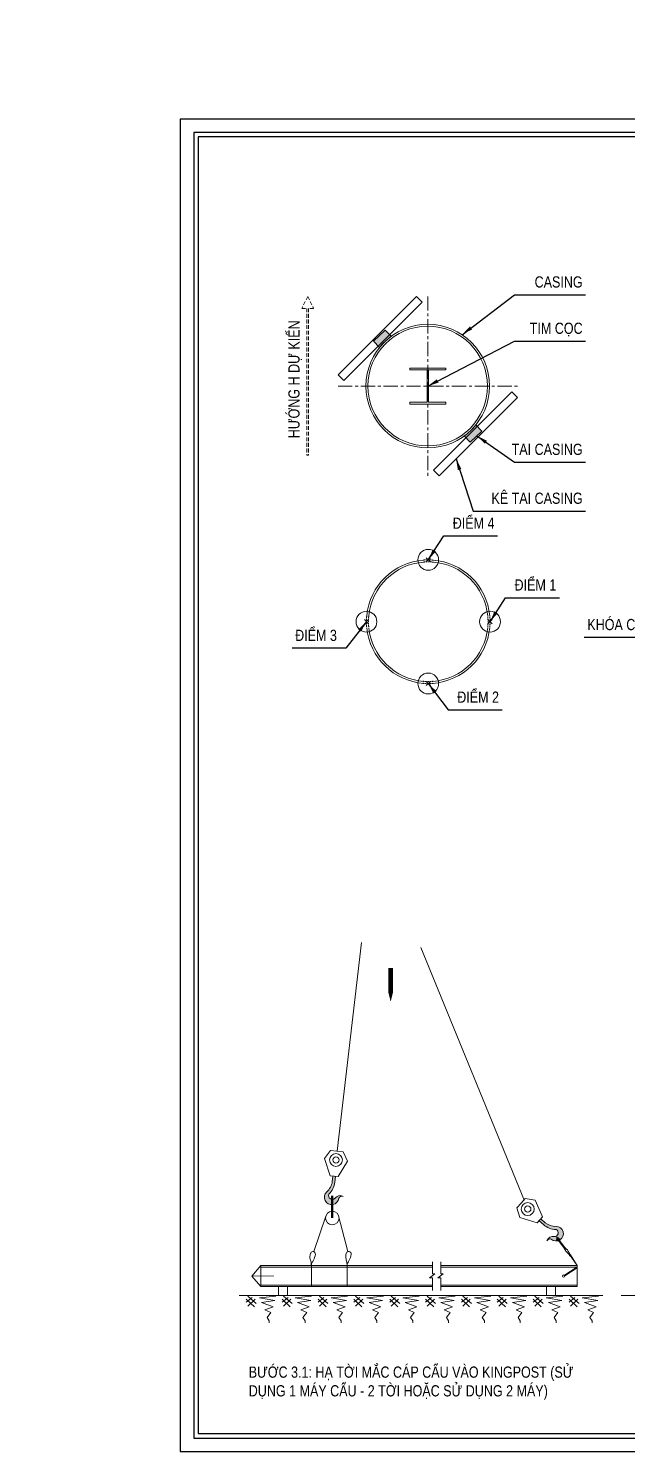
# Model space of a CAD drawing. Header units: millimetres. Extents: x -376071 to 28028791, y -269234 to 29325.
# Drawn here: x 476207 to 489571, y -148882 to -117163 of the extents above; entities that cross this region are included whole.
import ezdxf
from ezdxf.enums import TextEntityAlignment as Align

# ---------------------------------------------------------------- set-up
doc = ezdxf.new("R2010")
doc.units = ezdxf.units.MM
doc.header["$LTSCALE"] = 100
doc.set_wipeout_variables(frame=1)
for name, pattern in [('CENTER', [50.8, 31.75, -6.35, 6.35, -6.35]), ('CONTINOUS', [0]), ('HIDDEN', [0.375, 0.25, -0.125])]:
    doc.linetypes.add(name, pattern=pattern)
for name, color, linetype in [('01. TEXT NOI DUNG', 7, 'Continuous'), ('01. TEXT TIEU DE', 7, 'Continuous'), ('A-TEXT', 7, 'Continuous')]:
    doc.layers.add(name, color=color, linetype=linetype)
for name, color, linetype, lineweight in [('02. leader', 8, 'CONTINOUS', 5), ('02. NET BAO', 7, 'CONTINOUS', 13), ('02. Net dam', 7, 'CONTINOUS', 13), ('02. Net dut', 8, 'HIDDEN', 0), ('02. net manh', 8, 'CONTINOUS', 0), ('02. Net truc', 8, 'CENTER', 0)]:
    doc.layers.add(name, color=color, linetype=linetype, lineweight=lineweight)
doc.styles.add('Arial 0.8', font='arial_0.ttf', dxfattribs={"width": 0.8, "height": 250})
doc.dimstyles.new('KT1', dxfattribs={"dimtxt": 250, "dimasz": 1000, "dimexe": 100, "dimexo": 100, "dimgap": 50, "dimtad": 1, "dimdec": 0, "dimzin": 2, "dimdsep": 46, "dimtxsty": 'Standard', "dimblk2": 'OBLIQUE', "dimcen": 0.09, "dimdle": 100, "dimclrt": 2, "dimadec": 0, "dimazin": 0, "dimtfac": 1, "dimtdec": 0, "dimtofl": 0, "dimtmove": 0, "dimatfit": 3, "dimfxl": 1, "dimtolj": 1, "dimtzin": 2, "dimarcsym": 0})

# ---------------------------------------------------------------- blocks, each defined once
blk = doc.blocks.new('gagsggs')
at = {"lineweight": 0}
blk.add_wipeout([(1274802, -391589), (1276751, -389640), (1276892, -389781), (1274943, -391731)], dxfattribs=at).dxf.layer = '02. Net dam'
at = {"layer": '02. Net dam'}
blk.add_lwpolyline([(1276751, -389640), (1276892, -389781), (1274943, -391731), (1274802, -391589)], close=True, dxfattribs=at)
blk = doc.blocks.new('sgjkskljgs')
at = {"layer": '02. Net dam'}
for p, q in [((1270835, -391902), (1272035, -391902)), ((1270835, -391962), (1270835, -391902)), ((1270835, -391962), (1271415, -391962)), ((1271415, -391962), (1271415, -393042)), ((1271455, -391962), (1272035, -391962)), ((1271455, -391962), (1271455, -393042)), ((1272035, -391902), (1272035, -391962)), ((1271415, -393042), (1270835, -393042)), ((1270835, -393102), (1270835, -393042)), ((1272035, -393102), (1270835, -393102)), ((1272035, -393042), (1271455, -393042)), ((1272035, -393042), (1272035, -393102))]:
    blk.add_line(p, q, dxfattribs=at)
at = {"layer": '02. net manh'}
for p, q in [((1271435, -392394), (1271435, -392610)), ((1271335, -392502), (1271535, -392502))]:
    blk.add_line(p, q, dxfattribs=at)
blk = doc.blocks.new('gøgwgwg')
at = {"layer": '02. Net dut', "ltscale": 5}
for p, q in [((1270915, -387538), (1270718, -387935)), ((1270915, -387538), (1271111, -387935)), ((1270718, -387935), (1270886, -387935)), ((1270886, -387935), (1270886, -392839)), ((1271111, -387935), (1270943, -387935)), ((1270943, -387935), (1270943, -392839)), ((1270886, -392839), (1270943, -392839))]:
    blk.add_line(p, q, dxfattribs=at)
blk = doc.blocks.new('jdhssdhhgsg')
at = {"layer": '02. net manh'}
for p, q in [((1275082, -387598), (1275223, -387457)), ((1275223, -387598), (1275082, -387457))]:
    blk.add_line(p, q, dxfattribs=at)
blk = doc.blocks.new('gsngskngksngsk')
at = {"layer": '02. Net dam', "color": 7}
for radius, start, end in [(2067, 94.1611, 174.448), (2000, 94.3012, 174.2608), (2067, 5.552, 85.8389), (2000, 5.7392, 85.6988), (2067, 185.552, 265.8389), (2000, 185.7392, 265.6988), (2000, 274.3012, 354.2608), (2067, 274.1611, 354.448)]:
    blk.add_arc((1286978, -390533), radius, start, end, dxfattribs=at)
at = {"layer": '02. Net dut', "ltscale": 2}
for radius, start, end in [(2067, 85.0087, 95.0123), (2000, 84.8406, 95.1811), (2067, 174.9877, 184.9913), (2000, 174.8189, 185.1594), (2000, 354.8406, 5.1811), (2067, 355.0087, 5.0123), (2000, 264.8189, 275.1594), (2067, 264.9877, 274.9913)]:
    blk.add_arc((1286978, -390533), radius, start, end, dxfattribs=at)
blk = doc.blocks.new('_OBLIQUE')
at = {"color": 0, "linetype": 'ByBlock'}
blk.add_line((-0.5, -0.5), (0.5, 0.5), dxfattribs=at)
blk = doc.blocks.new('*U233')
at = {"lineweight": 0}
blk.add_circle((-300, 235), 25, dxfattribs=at)
at = {"layer": '02. Net dam', "lineweight": 0}
for q in [(-7060, 470), (-7060, 0)]:
    blk.add_line((-7260, 235), q, dxfattribs=at)
for points in [[(-3230, 0), (-7060, 0), (-7060, 470), (-3230, 470)], [(-3045, 470), (0, 470), (0, 0), (-3045, 0)]]:
    blk.add_lwpolyline(points, dxfattribs=at)
at = {"layer": '02. net manh', "lineweight": 0}
for points in [[(-3230, 35), (-7060, 35), (-7060, 435), (-3230, 435)], [(-3045, 435), (0, 435), (0, 35), (-3045, 35)]]:
    blk.add_lwpolyline(points, dxfattribs=at)
at = {"layer": '02. net manh', "color": 8}
for points in [[(-3230, -89), (-3230, 197), (-3293, 197), (-3176, 286), (-3230, 286), (-3230, 556)], [(-3045, -89), (-3045, 197), (-3107, 197), (-2991, 286), (-3045, 286), (-3045, 556)]]:
    blk.add_lwpolyline(points, dxfattribs=at)
at = {"layer": '02. net manh', "lineweight": 0, "const_width": 16}
blk.add_lwpolyline([(-7260, 235), (-6760, 235)], dxfattribs=at)
blk = doc.blocks.new('*U228')
at = {"layer": '02. net manh'}
for p, q in [((-198, 264), (-329, 166)), ((-132, 232), (-296, 75)), ((329, 296), (-37, 262)), ((-37, 262), (309, 199)), ((309, 199), (12, 158)), ((12, 158), (274, 61)), ((274, 61), (88, -8)), ((88, -8), (219, -70)), ((219, -70), (136, -180)), ((136, -180), (184, -256)), ((184, -256), (184, -297))]:
    blk.add_line(p, q, dxfattribs=at)
for points in [[(-148, 59), (-329, 232)], [(-107, 133), (-296, 297)]]:
    blk.add_lwpolyline(points, dxfattribs=at)
blk = doc.blocks.new('*U229')
at = {"color": 0, "linetype": 'ByBlock', "lineweight": -2, "transparency": 16777216}
for p in [(-7200, 0), (-6400, 0), (-5600, 0), (-4800, 0), (-4000, 0), (-3200, 0), (-2400, 0), (-1600, 0), (-800, 0), (0, 0)]:
    blk.add_blockref('*U228', p, dxfattribs=at)
blk = doc.blocks.new('*U231')
at = {"layer": '02. net manh'}
h = blk.add_hatch(dxfattribs=at)
h.set_pattern_fill('ANSI37', color=256, scale=1.08, angle=48.4037, style=0)
h.set_pattern_definition([(93.40370006, (17193.22033, -44365.72529), (-0.13476185945, -0.0080150631), []), (183.40370006, (17193.22033, -44365.72529), (0.0080150631, -0.13476185945), [])])
h.paths.add_polyline_path([(3182, -6377, 0.413975), (3020, -6215, -0.167509), (2775, -6132), (2678, -6045), (2659, -6067), (2641, -6086), (2739, -6173, 0.166919), (3019, -6284, -0.37486), (3061, -6384)])
h.paths.add_polyline_path([(3061, -6384, -0.325623), (2982, -6442, 0.383868), (2816, -6534, -0.345642), (2912, -6499, 0.646507), (3182, -6377)])
at = {"lineweight": 0}
blk.add_line((0, 0), (2312, -5644), dxfattribs=at)
at = {"layer": '02. NET BAO'}
for centre, radius, start, end in [((3040, -5821), 464, 229.4488, 267.3543), ((3018, -5818), 397, 232.2319, 270.0482), ((3020, -6377), 162, 228.4037, 90.4284), ((2982, -6359), 83.1, 269.7442, 64.086), ((2950, -6580), 142, 77.1254, 161.1261), ((2887, -6577), 82.6, 72.2206, 148.4899)]:
    blk.add_arc(centre, radius, start, end, dxfattribs=at)
at = {"lineweight": 0}
blk.add_wipeout([(2214, -6018), (2146, -5801), (2333, -5590), (2557, -5632), (2717, -6001), (2599, -6134)], dxfattribs=at)
for p, q in [((2146, -5801), (2239, -5695)), ((2333, -5590), (2239, -5695)), ((2333, -5590), (2557, -5632)), ((2557, -5632), (2717, -6001)), ((2146, -5801), (2214, -6018)), ((2214, -6018), (2599, -6134)), ((2717, -6001), (2658, -6067)), ((2599, -6134), (2658, -6067))]:
    blk.add_line(p, q, dxfattribs=at)
at = {"layer": '02. NET BAO'}
for p, q in [((2739, -6173), (2641, -6086)), ((2775, -6132), (2678, -6045))]:
    blk.add_line(p, q, dxfattribs=at)
at = {"layer": '02. net manh'}
for radius in [144, 70.9]:
    blk.add_circle((2388, -5827), radius, dxfattribs=at)
blk = doc.blocks.new('*U234')
at = {"layer": '02. net manh'}
h = blk.add_hatch(dxfattribs=at)
h.set_pattern_fill('ANSI37', color=256, scale=1.08, angle=6.1622, style=0)
h.set_pattern_definition([(51.16218033, (-14381.09397, -43330.16089), (-0.10515476538, 0.0846609433), []), (141.16218033, (-14381.09397, -43330.16089), (-0.0846609433, -0.10515476538), [])])
h.paths.add_polyline_path([(784, -5788, 0.413975), (774, -5558, -0.167509), (648, -5332), (634, -5203), (605, -5206), (579, -5209), (593, -5338, 0.166919), (726, -5609, -0.37486), (690, -5712)])
h.paths.add_polyline_path([(690, -5712, -0.325623), (593, -5701, 0.383868), (408, -5658, -0.345642), (503, -5696, 0.646507), (784, -5788)])
at = {"lineweight": 0}
blk.add_line((0, 0), (543, -4649), dxfattribs=at)
at = {"layer": '02. NET BAO'}
for centre, radius, start, end in [((1053, -5280), 464, 187.2073, 225.1128), ((1039, -5263), 397, 189.9904, 227.8067), ((477, -5782), 142, 34.8838, 118.8846), ((431, -5737), 82.6, 29.9791, 106.2484), ((664, -5678), 162, 186.1622, 48.1869), ((649, -5639), 83.1, 227.5026, 21.8445)]:
    blk.add_arc(centre, radius, start, end, dxfattribs=at)
at = {"lineweight": 0}
blk.add_wipeout([(309, -4871), (404, -4664), (685, -4634), (822, -4815), (693, -5196), (516, -5215)], dxfattribs=at)
for p, q in [((404, -4664), (309, -4871)), ((404, -4664), (544, -4649)), ((685, -4634), (544, -4649)), ((685, -4634), (822, -4815)), ((309, -4871), (516, -5215)), ((822, -4815), (693, -5196)), ((516, -5215), (605, -5206)), ((693, -5196), (605, -5206))]:
    blk.add_line(p, q, dxfattribs=at)
at = {"layer": '02. NET BAO'}
for p, q in [((593, -5338), (579, -5209)), ((648, -5332), (634, -5203))]:
    blk.add_line(p, q, dxfattribs=at)
at = {"layer": '02. net manh'}
for radius in [144, 70.9]:
    blk.add_circle((566, -4846), radius, dxfattribs=at)
blk = doc.blocks.new('Khung A3 COR3')
at = {"ltscale": 2000}
for points in [[(420, 0), (420, 297), (0, 297), (0, 0)], [(417, 3), (417, 294), (3, 294), (3, 3)], [(365, 4), (365, 293), (4, 293), (4, 4)]]:
    blk.add_lwpolyline(points, close=True, dxfattribs=at)
at = {"style": 'Arial 0.8', "width": 0.8}
blk.add_attdef('TENBANVE_001', (387.9, 33.5), '', height=2.5, dxfattribs=at)
blk.add_attdef('SOHIEU', text='', height=2.5, dxfattribs=at).set_placement((391, 7.25), align=Align.MIDDLE_CENTER)

msp = doc.modelspace()

# ---------------------------------------------------------------- linework, layer by layer
at = {"layer": '02. Net dam', "lineweight": 0}
for p, q in [((482839.8, -143637.1), (482575, -144425.1, 170.1)), ((483126.6, -143629.1), (483335, -144422.6, 170.1))]:
    msp.add_line(p, q, dxfattribs=at)
at = {"layer": '02. Net dam'}
for p, q in [((482517.7, -144735.6, 1932.4), (482518, -145206.8, -528.7)), ((483315.2, -144735.6, 1051.3), (483315.6, -145206.8, -1409.8)), ((480907.8, -145406.8, -528.7), (489020.8, -145406.7, -528.7)), ((489425.3, -145406.8, -528.7), (497530.6, -145406.7, -528.7))]:
    msp.add_line(p, q, dxfattribs=at)
at = {"layer": '02. Net dam', "lineweight": 0}
msp.add_lwpolyline([(484286.7, -138104, 100, 100, 0), (484286.7, -138354, 250, 0, 0), (484286.7, -138854, 0, 0, 0)], format="xyseb", dxfattribs=at)
at = {"layer": '02. Net dam', "lineweight": 0, "elevation": -528.7}
for points in [[(481787.8, -145406.8), (481987.8, -145406.8), (481987.8, -145206.8), (481787.8, -145206.8)], [(487762.7, -145406.8), (487962.7, -145406.8), (487962.7, -145206.8), (487762.7, -145206.8)]]:
    msp.add_lwpolyline(points, close=True, dxfattribs=at)
at = {"layer": '02. Net dam', "color": 7}
for radius in [1378.2, 1333.4]:
    msp.add_circle((485113.8, -125134, -528.7), radius, dxfattribs=at)
at = {"layer": '02. Net dam'}
for points in [[(482517.7, -144735.3, 170.1), (482517.9, -144700.9, 170.1), (482513.3, -144655.9, 170.1), (482473.4, -144557.4, 170.1), (482490.4, -144404, 170.1), (482651, -144441.6, 170.1), (482564.6, -144613.9, 170.1), (482536.1, -144676.6, 170.1), (482514.8, -144700.2, 170.1), (482521.3, -144701.9, 170.1), (482513.2, -144705.2, 170.1), (482525.1, -144708.9, 170.1), (482512.1, -144711.7, 170.1), (482527.4, -144718.5, 170.1), (482506.5, -144725.4, 170.1), (482518, -144736.8, 170.1), (482527, -144745.6, 170.1)], [(483315.2, -144735.3, 170.1), (483315.4, -144700.9, 170.1), (483310.8, -144655.9, 170.1), (483271, -144557.4, 170.1), (483287.9, -144404, 170.1), (483448.6, -144441.6, 170.1), (483362.1, -144613.9, 170.1), (483333.6, -144676.6, 170.1), (483312.3, -144700.2, 170.1), (483318.8, -144701.9, 170.1), (483310.8, -144705.2, 170.1), (483322.6, -144708.9, 170.1), (483309.6, -144711.7, 170.1), (483325, -144718.5, 170.1), (483304, -144725.4, 170.1), (483315.6, -144736.8, 170.1), (483324.6, -144745.6, 170.1)]]:
    msp.add_open_spline(points, degree=3, knots=[462.0823533, 462.0823533, 462.0823533, 462.0823533, 565.8686405, 601.7873053, 791.5287042, 822.6334374, 1040.5353474, 1103.3669328, 1107.1598589, 1110.5202687, 1114.0394488, 1120.2318469, 1124.9773629, 1133.7702853, 1140.8208708, 1165.8695943, 1165.8695943, 1165.8695943, 1165.8695943], dxfattribs=at)
at = {"layer": '02. net manh'}
for p, q in [((488164.5, -144364, -528.7), (488161.5, -144366.3, -528.7)), ((488165.2, -144371.1, -528.7), (488161.5, -144366.3, -528.7)), ((488162.7, -144361.6, -528.7), (488170, -144371.2, -528.7)), ((488168.2, -144368.8, -528.7), (488165.2, -144371.1, -528.7)), ((488172.9, -144368.9, -528.7), (488170, -144371.2, -528.7)), ((488173.2, -144375.3, -528.7), (488170.2, -144377.6, -528.7)), ((488173.8, -144382.4, -528.7), (488170.2, -144377.6, -528.7)), ((488174.3, -144370.6, -528.7), (488171.3, -144372.9, -528.7)), ((488171.3, -144372.9, -528.7), (488178.7, -144382.5, -528.7)), ((488177.9, -144371.7, -528.7), (488172.9, -144365.2, -528.7)), ((488176.9, -144380.1, -528.7), (488173.8, -144382.4, -528.7)), ((488174.3, -144370.6, -528.7), (488181.6, -144380.2, -528.7)), ((488181.6, -144380.2, -528.7), (488178.7, -144382.5, -528.7)), ((488198.2, -144363.6, -528.7), (488179.8, -144377.8, -528.7)), ((488280.2, -144514.3, -528.7), (488277.1, -144516.6, -528.7)), ((488280.8, -144521.4, -528.7), (488277.1, -144516.6, -528.7)), ((488281.2, -144509.7, -528.7), (488278.3, -144511.9, -528.7)), ((488278.3, -144511.9, -528.7), (488285.7, -144521.5, -528.7)), ((488283.8, -144519.1, -528.7), (488280.8, -144521.4, -528.7)), ((488281.2, -144509.7, -528.7), (488288.6, -144519.2, -528.7)), ((488301.5, -144497.9, -528.7), (488283.1, -144512.1, -528.7)), ((488284.9, -144510.7, -528.7), (488288.5, -144515.5, -528.7)), ((488288.6, -144519.2, -528.7), (488285.7, -144521.5, -528.7)), ((488305.2, -144502.6, -528.7), (488286.8, -144516.8, -528.7)), ((488447.2, -144736.8, -528.7), (488288.5, -144515.5, -528.7)), ((488447.2, -144736.8, -528.7), (488299.1, -144499.7, -528.7))]:
    msp.add_line(p, q, dxfattribs=at)
at = {"layer": '02. net manh', "linetype": 'ByBlock', "ltscale": 8}
for p, q in [((488438.2, -144771.8, -528.7), (488163.6, -144951.2, -528.7)), ((488175.8, -144964.8, -528.7), (488173.5, -144966.3, -528.7))]:
    msp.add_line(p, q, dxfattribs=at)
at = {"layer": '02. net manh', "ltscale": 10}
msp.add_line((488447.2, -144787.4, -528.7), (488173.5, -144966.3, -528.7), dxfattribs=at)
at = {"layer": '02. net manh'}
for centre in [(485125.3, -129006.9, -528.7), (483747.1, -130385.1, -528.7), (486503.5, -130385.1, -528.7), (485125.3, -131763.3, -528.7)]:
    msp.add_circle(centre, 232, dxfattribs=at)
for centre, radius, start, end in [((488303.4, -144500.3, -528.7), 3.02, 307.57666, 127.57666), ((488168.5, -144958.7, -528.7), 9.01, 123.15792, 303.15792)]:
    msp.add_arc(centre, radius, start, end, dxfattribs=at)
for points in [[(488285.5, -144510.2, -852.4), (488277.3, -144500.8, -852.4), (488254.1, -144474.4, -852.4), (488195.2, -144414, -852.4), (488181.7, -144390.3, -852.4), (488182.2, -144376, -852.4)], [(488299.1, -144499.7, -852.4), (488292.2, -144489.4, -852.4), (488272.5, -144460.2, -852.4), (488229.2, -144387.8, -852.4), (488209.8, -144368.6, -852.4), (488195.8, -144365.5, -852.4)]]:
    msp.add_spline(points, degree=3, dxfattribs=at)
msp.add_open_spline([(488205.9, -144367.3, -852.4), (488202.7, -144366.4, -852.4), (488199.2, -144365.9, -852.4), (488195.8, -144365.5, -852.4)], degree=3, dxfattribs=at)
at = {"layer": '02. Net truc', "color": 8, "ltscale": 0.1}
for p, q in [((485113.8, -123133.9, -528.7), (485113.8, -127134.1, -528.7)), ((483113.7, -125134, -528.7), (487113.9, -125134, -528.7))]:
    msp.add_line(p, q, dxfattribs=at)

# ---------------------------------------------------------------- block references
at = {"lineweight": 0}
msp.add_blockref('*U229', (488595, -145715.4, -1057.4), dxfattribs=at)
at = {"layer": '02. Net dam', "xscale": 0.6666978086715152, "yscale": 0.6666978086715152, "zscale": 0.6666978086715152}
for name, p in [('gøgwgwg', (-364879.4, 135233.3, -528.7)), ('gsngskngksngsk', (-372900, 129982.2, -528.7)), ('jdhssdhhgsg', (-365015.9, 129356.7, -528.7)), ('jdhssdhhgsg', (-363637.7, 127978.5, -528.7)), ('jdhssdhhgsg', (-365015.9, 126600.3, -528.7))]:
    msp.add_blockref(name, p, dxfattribs=at)
at = {"layer": '02. Net dam', "lineweight": 0, "xscale": -1}
msp.add_blockref('*U234', (483633.3, -137537.4), dxfattribs=at)
at = {"layer": '02. Net dam', "lineweight": 0}
for name, p in [('*U231', (484956.5, -137649.9)), ('*U233', (488447.2, -145206.8, -528.7))]:
    msp.add_blockref(name, p, dxfattribs=at)
at = {"layer": 'A-TEXT', "color": 2, "xscale": 0.6666978086715152, "yscale": 0.6666978086715152, "zscale": 0.6666978086715152}
msp.add_blockref('jdhssdhhgsg', (-366394.1, 127978.5, -528.7), dxfattribs=at)

# ---------------------------------------------------------------- texts
at = {"lineweight": 0, "char_height": 250, "style": 'Arial 0.8'}
for s, insert, attachment_point in [('CASING', (488568.5, -122687.7, -1586.1), 3), ('TIM CỌC', (488568.5, -123720.2, -1586.1), 3), (' KÊ TAI CASING', (488568.5, -127508.6, -1586.1), 3), ('ĐIỂM 4', (486603.3, -128064.5, -1586.1), 3), ('ĐIỂM 1', (487981.5, -129442.4, -2081.4), 3), ('KHÓA CÁP BẰNG CÓC', (488673.5, -130324.1, -2576.8), 1), ('ĐIỂM 3', (482156.4, -130564.5, -2576.8), 1), ('ĐIỂM 2', (486703, -131941.6, -2081.4), 3)]:
    msp.add_mtext(s, dxfattribs=dict(at, insert=insert, attachment_point=attachment_point))
at = {"lineweight": 0, "insert": (482004.6, -126296.3, -2114.7), "char_height": 250, "attachment_point": 1, "rotation": 90, "style": 'Arial 0.8'}
msp.add_mtext('HƯỚNG H DỰ KIẾN', dxfattribs=at)
at = {"layer": '01. TEXT NOI DUNG', "lineweight": 0, "insert": (481121.2, -146986.4), "char_height": 250, "width": 7363.379, "attachment_point": 1, "style": 'Arial 0.8'}
msp.add_mtext('BƯỚC 3.1: HẠ TỜI MẮC CÁP CẨU VÀO KINGPOST (SỬ DỤNG 1 MÁY CẨU - 2 TỜI HOẶC SỬ DỤNG 2 MÁY)', dxfattribs=at)
at = {"layer": '01. TEXT TIEU DE', "insert": (-105251.1, -119277.8), "char_height": 2100, "width": 28132992.012, "attachment_point": 4, "style": 'Arial 0.8', "bg_fill": 2}
msp.add_mtext('\\A1;{\\LGHI CHÚ }:', dxfattribs=at)

# ---------------------------------------------------------------- leaders
at = {"layer": '02. leader'}
for points in [[(485880.2, -123988.5, -528.7), (487046.7, -123098.5, -528.7), (488636.2, -123098.5, -528.7)], [(485125.3, -129006.9, -528.7), (485470.3, -128475.3, -528.7), (486671, -128475.3, -528.7)], [(486503.5, -130384.9, -1024), (486848.5, -129853.3, -1024), (488049.2, -129853.3, -1024)], [(492427.6, -129915.7, -1519.4), (491607, -130734.9, -1519.4), (488605.8, -130734.9, -1519.4)], [(483747.1, -130384.9, -1519.4), (483289.4, -130975.3, -1519.4), (482088.7, -130975.3, -1519.4)], [(485125.3, -131763.3, -1024), (485569.9, -132352.4, -1024), (486770.6, -132352.4, -1024)]]:
    msp.add_leader(points, dimstyle='KT1', override={"dimasz": 250, "dimfxl": 0.18, "dimarcsym": 1}, dxfattribs=at)

# ---------------------------------------------------------------- next in the draw order: linework, layer by layer
at = {"layer": '02. Net dam', "lineweight": 0, "const_width": 50}
msp.add_lwpolyline([(482984.4, -143176.9), (482984.4, -143676.9)], dxfattribs=at)
at = {"layer": '02. Net dam', "lineweight": 0}
msp.add_circle((482984.4, -143676.9), 150, dxfattribs=at)
at = {"layer": '02. net manh'}
for p, q in [((488195.8, -144365.5, -528.7), (487986.2, -144093, -528.7)), ((487998.2, -144138.2, -528.7), (488181.6, -144376.4, -528.7)), ((488001.5, -144113, -528.7), (488195.8, -144365.5, -528.7)), ((488165.6, -144359.4, -528.7), (488162.7, -144361.6, -528.7)), ((488165.6, -144359.4, -528.7), (488172.9, -144368.9, -528.7)), ((488185.9, -144347.6, -528.7), (488167.4, -144361.7, -528.7)), ((488189.5, -144352.3, -528.7), (488171.1, -144366.5, -528.7)), ((488194.5, -144358.8, -528.7), (488176.1, -144373, -528.7)), ((488192.2, -144360.7, -528.7), (488187.2, -144354.2, -528.7))]:
    msp.add_line(p, q, dxfattribs=at)
for centre in [(488187.7, -144349.9, -528.7), (488196.4, -144361.2, -528.7)]:
    msp.add_arc(centre, 3.02, 307.57666, 127.57666, dxfattribs=at)
for points in [[(488169.2, -144360.4, -852.4), (488149, -144332.5, -852.4), (488134.4, -144314.1, -852.4), (488115.6, -144285.4, -852.4), (488055.2, -144186.8, -852.4), (488052.5, -144173.8, -852.4), (488001.1, -144126.8, -852.4), (487992.7, -144134.5, -852.4), (488041.6, -144197.9, -852.4), (488062.1, -144208.6, -852.4), (488063.2, -144209.4, -852.4), (488062.7, -144210.5, -852.4), (488064, -144210.9, -852.4), (488063.4, -144213.1, -852.4), (488065.1, -144213.2, -852.4), (488064.6, -144216.4, -852.4), (488067.2, -144216.7, -852.4), (488068.3, -144225.9, -852.4)], [(488183.5, -144349.4, -852.4), (488167.7, -144332.8, -852.4), (488144.1, -144309.4, -852.4), (488113.7, -144274.9, -852.4), (488062.3, -144199.8, -852.4), (488063.9, -144172.2, -852.4), (488003.2, -144121.6, -852.4), (487985.7, -144152.9, -852.4), (488057.2, -144207.4, -852.4), (488063.4, -144212.3, -852.4), (488064.2, -144213.2, -852.4), (488061.3, -144214.2, -852.4), (488064.2, -144215.6, -852.4), (488062.2, -144218, -852.4), (488065.2, -144219.9, -852.4), (488062.9, -144222.5, -852.4), (488068.4, -144229.1, -852.4)]]:
    msp.add_spline(points, degree=3, dxfattribs=at)

# ---------------------------------------------------------------- next in the draw order: block references
at = {"layer": '02. Net dam', "xscale": 0.8960651813057254, "yscale": 0.8960651813057254, "zscale": 0.8960651813057254, "rotation": 180}
msp.add_blockref('gagsggs', (1627292.6, -474150, -528.7), dxfattribs=at)
at = {"layer": '02. Net dam', "xscale": 0.8960651813057254, "yscale": 0.8960651813057254, "zscale": 0.8960651813057254}
msp.add_blockref('gagsggs', (-657064.9, 223882.1, -528.7), dxfattribs=at)

# ---------------------------------------------------------------- next in the draw order: texts
at = {"layer": '01. TEXT TIEU DE', "insert": (-368039.7, -119277.8), "char_height": 2100, "width": 28132992.012, "attachment_point": 4, "style": 'Arial 0.8', "bg_fill": 2}
msp.add_mtext('\\A1;{\\LGHI CHÚ }:', dxfattribs=at)

# ---------------------------------------------------------------- next in the draw order: hatches: boundary and pattern name
at = {"layer": '02. Net dam', "lineweight": 0}
h = msp.add_hatch(color=256, dxfattribs=at)
h.dxf.hatch_style = 1
edge = h.paths.add_edge_path()
edge.add_arc((485113.8, -125134), 1378.2, 126.27371, 141.21685, ccw=False)
edge.add_line((484298.4, -124022.9), (484166.4, -123885))
edge.add_line((484166.4, -123885), (483907.5, -124132.8))
edge.add_line((483907.5, -124132.8), (484039.5, -124270.7))
edge = h.paths.add_edge_path()
edge.add_arc((485113.8, -125134), 1378.2, 306.27371, 321.21685)
edge.add_line((486188.2, -125997.3), (486320.2, -126135.2))
edge.add_line((486320.2, -126135.2), (486061.3, -126383))
edge.add_line((486061.3, -126383), (485929.2, -126245.1))

# ---------------------------------------------------------------- next in the draw order: linework, layer by layer
at = {"layer": '02. Net dam', "lineweight": 0, "elevation": -528.7}
for points in [[(484039.5, -124270.7, -0.0652943), (484298.4, -124022.9), (484166.4, -123885), (483907.5, -124132.8), (484039.5, -124270.7)], [(485929.2, -126245.1, 0.0652943), (486188.2, -125997.3), (486320.2, -126135.2), (486061.3, -126383), (485929.2, -126245.1)]]:
    msp.add_lwpolyline(points, format="xyb", dxfattribs=at)

# ---------------------------------------------------------------- next in the draw order: block references
at = {"xscale": 100, "yscale": 100, "zscale": 100}
msp.add_blockref('Khung A3 COR3', (479593, -148881.7, -881.1), dxfattribs=at)
at = {"layer": '02. Net dam', "xscale": 0.6666978086715152, "yscale": 0.6666978086715152, "zscale": 0.6666978086715152}
msp.add_blockref('sgjkskljgs', (-362548.9, 136546.4, -528.7), dxfattribs=at)

# ---------------------------------------------------------------- next in the draw order: texts
at = {"lineweight": 0, "insert": (488568.5, -126418.2, -1586.1), "char_height": 250, "attachment_point": 3, "style": 'Arial 0.8'}
msp.add_mtext('TAI CASING', dxfattribs=at)

# ---------------------------------------------------------------- next in the draw order: leaders
at = {"layer": '02. leader'}
for points in [[(485113.8, -125134, -528.7), (487046.7, -124131.1, -528.7), (488636.2, -124131.1, -528.7)], [(486207.4, -126243.1, -528.7), (487046.7, -126829.1, -528.7), (488636.2, -126829.1, -528.7)], [(485746.1, -126755.2, -528.7), (486130.3, -127919.4, -528.7), (488636.2, -127919.4, -528.7)]]:
    msp.add_leader(points, dimstyle='KT1', override={"dimasz": 250, "dimfxl": 0.18, "dimarcsym": 1}, dxfattribs=at)

doc.saveas('drawing.dxf')
